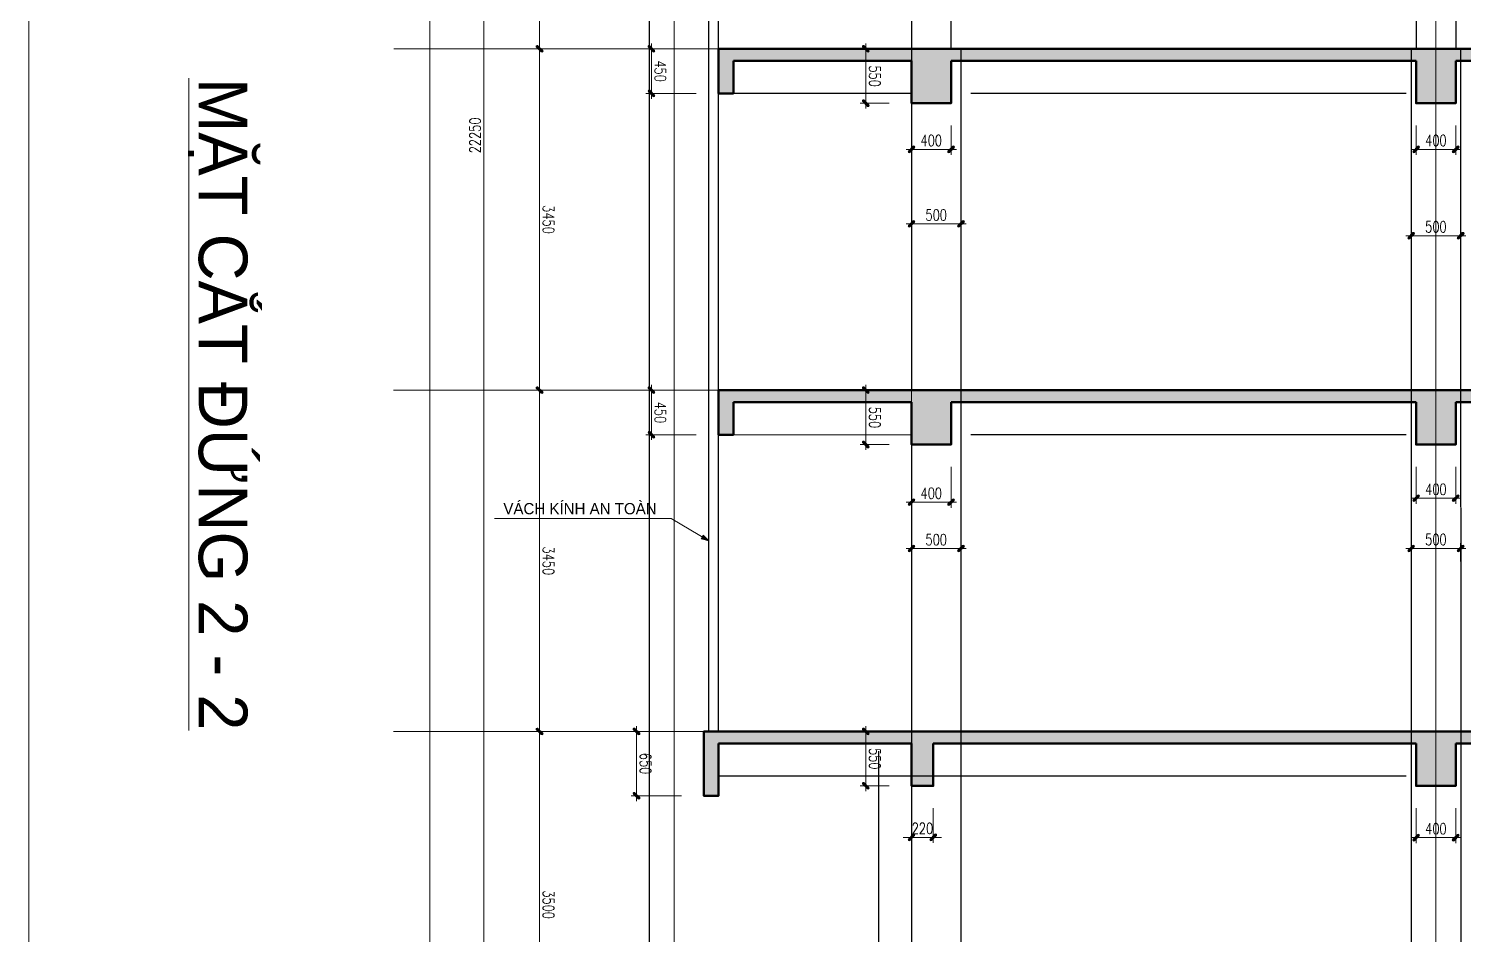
# Model space of a CAD drawing. Extents: x -165145 to 691808, y -202842 to 311040.
# Drawn here: x 585230 to 599729, y 38976 to 48130 of the extents above; entities that cross this region are included whole.
import ezdxf

# ---------------------------------------------------------------- set-up
doc = ezdxf.new("R2010")
doc.units = 0
doc.header["$LTSCALE"] = 10
doc.header["$MEASUREMENT"] = 0
for name, pattern in [('ACAD_ISO04W100', [30, 24, -3, 0, -3]), ('HIDDEN', [2.3807, 1.587, -0.7937]), ('TIM', [26.01, 10, -3, 0.01, -3, 10])]:
    doc.linetypes.add(name, pattern=pattern)
doc.layers.get('Defpoints').update_dxf_attribs({"color": 5, "linetype": 'CONTINUOUS'})
for name, color, linetype, lineweight in [('ARROWS', 1, 'CONTINUOUS', 0), ('DIM', 8, 'CONTINUOUS', 13), ('GE_KC_NETKHUAT', 9, 'HIDDEN', 20), ('KHUNG', 9, 'CONTINUOUS', 13), ('netchia', 2, 'CONTINUOUS', 20), ('TEXT', 4, 'CONTINUOUS', 20), ('THAY', 147, 'CONTINUOUS', 25), ('TIM TRUC', 8, 'ACAD_ISO04W100', 5), ('TRUC', 251, 'TIM', 5), ('wall', 7, 'CONTINUOUS', 50)]:
    doc.layers.add(name, color=color, linetype=linetype, lineweight=lineweight)
doc.layers.add('KCS_BORDER', color=3, linetype='CONTINUOUS')
doc.styles.add('ROMANS', font='romans', dxfattribs={"width": 0.75, "bigfont": 'vns'})
doc.styles.add('STYLE1', font='')
doc.styles.get('STYLE1').set_extended_font_data('.VnAvantH')
doc.dimstyles.new('fit0.75', dxfattribs={"dimscale": 0.5625, "dimtxt": 200, "dimasz": 75, "dimexe": 100, "dimexo": 400, "dimgap": 0.03, "dimtad": 0, "dimdec": 0, "dimdsep": 46, "dimtxsty": 'ROMANS', "dimblk": 'alex', "dimcen": 150, "dimclrd": 8, "dimclre": 8, "dimclrt": 7, "dimaunit": 1, "dimadec": 0, "dimazin": 0, "dimtfac": 0.072, "dimtdec": 0, "dimtix": 1, "dimtmove": 2, "dimatfit": 3, "dimldrblk": 'a-01', "dimfxl": 100, "dimtvp": 0.8, "dimtolj": 1, "dimarcsym": 0})
pattern_1 = [(37.5, (-1181037.01, 315268.39), (-3.149668, 96.3411885), [0, -76, 0, -85, 0, -81.25]), (7.5, (-1181037.01, 315268.39), (88.488835, 141.107303), [0, -41, 0, -68.5, 0, -26.25]), (327.5, (-1181098.51, 315268.39), (155.707093, 0.2829527), [0, -25, 0, -90, 0, -117.5]), (317.5, (-1181098.51, 315268.39), (150.30633, 43.883778), [0, -12.5, 0, -59, 0, -67.5])]

# ---------------------------------------------------------------- blocks, each defined once
blk = doc.blocks.new('alex')
at = {"layer": 'ARROWS'}
h = blk.add_hatch(color=1, dxfattribs=at)
edge = h.paths.add_edge_path()
edge.add_line((0.4, 0.74), (-0.74, -0.4))
edge.add_ellipse((-0.57, -0.57), major_axis=(0.17, 0.17), ratio=1, start_angle=90, end_angle=270)
edge.add_line((-0.4, -0.74), (0.74, 0.4))
edge.add_ellipse((0.57, 0.57), major_axis=(0.17, 0.17), ratio=1, start_angle=270, end_angle=450)
blk.add_lwpolyline([(0.4, 0.74), (-0.74, -0.4, 1), (-0.4, -0.74), (0.74, 0.4, 1)], format="xyb", close=True, dxfattribs=at)
at = {"layer": 'netchia', "color": 2}
for p, q in [((1.27, 0), (-1.27, 0)), ((0, -1.27), (0, 1.27))]:
    blk.add_line(p, q, dxfattribs=at)
blk = doc.blocks.new('*D686')
at = {"layer": 'Defpoints', "color": 0, "ltscale": 0.05, "transparency": 16777216}
for p in [(1187113, -297116), (1186201, -300616), (1187603, -300616)]:
    blk.add_point(p, dxfattribs=at)
at = {"layer": 'DIM', "color": 8, "lineweight": -2, "ltscale": 0.05, "transparency": 16777216}
for p, q in [((1186888, -297116), (1186145, -297116)), ((1186201, -297159), (1186201, -300574)), ((1187378, -300616), (1186145, -300616))]:
    blk.add_line(p, q, dxfattribs=at)
at = {"layer": 'DIM', "color": 8, "lineweight": -2, "ltscale": 0.05, "transparency": 16777216, "xscale": 42.1875, "yscale": 42.1875, "zscale": 42.1875}
for p, rotation in [((1186201, -297116), 90.00043988019083), ((1186201, -300616), 270.0004398801908)]:
    blk.add_blockref('alex', p, dxfattribs=dict(at, rotation=rotation))
at = {"layer": 'DIM', "color": 7, "ltscale": 0.05, "transparency": 16777216, "insert": (1186291, -298866), "char_height": 112.5, "attachment_point": 5, "rotation": 270.0004, "style": 'ROMANS'}
blk.add_mtext('\\A1;3500', dxfattribs=at)
blk = doc.blocks.new('a-01')
at = {"layer": 'ARROWS'}
blk.add_hatch(color=256, dxfattribs=at).paths.add_polyline_path([(-1.8, 0.49), (-1.8, -0.49), (0, 0)])
at = {"layer": 'netchia'}
blk.add_lwpolyline([(-1.8, 0.49), (-1.8, -0.49), (0, 0), (0, 0)], close=True, dxfattribs=at)
blk = doc.blocks.new('*D687')
at = {"layer": 'Defpoints', "color": 0, "ltscale": 0.05, "transparency": 16777216}
for p in [(1187113, -293666), (1186201, -297116), (1187603, -297116)]:
    blk.add_point(p, dxfattribs=at)
at = {"layer": 'DIM', "color": 8, "lineweight": -2, "ltscale": 0.05, "transparency": 16777216}
for p, q in [((1186888, -293666), (1186145, -293666)), ((1186201, -293709), (1186201, -297074)), ((1187378, -297116), (1186145, -297116))]:
    blk.add_line(p, q, dxfattribs=at)
at = {"layer": 'DIM', "color": 8, "lineweight": -2, "ltscale": 0.05, "transparency": 16777216, "xscale": 42.1875, "yscale": 42.1875, "zscale": 42.1875}
for p, rotation in [((1186201, -293666), 90.00043988019083), ((1186201, -297116), 270.0004398801908)]:
    blk.add_blockref('alex', p, dxfattribs=dict(at, rotation=rotation))
at = {"layer": 'DIM', "color": 7, "ltscale": 0.05, "transparency": 16777216, "insert": (1186291, -295391), "char_height": 112.5, "attachment_point": 5, "rotation": 270.0004, "style": 'ROMANS'}
blk.add_mtext('\\A1;3450', dxfattribs=at)
blk = doc.blocks.new('*D688')
at = {"layer": 'Defpoints', "color": 0, "ltscale": 0.05, "transparency": 16777216}
for p in [(1187113, -290216), (1186201, -293666), (1187602, -293666)]:
    blk.add_point(p, dxfattribs=at)
at = {"layer": 'DIM', "color": 8, "lineweight": -2, "ltscale": 0.05, "transparency": 16777216}
for p, q in [((1186888, -290216), (1186145, -290216)), ((1186201, -290259), (1186201, -293624)), ((1187377, -293666), (1186145, -293666))]:
    blk.add_line(p, q, dxfattribs=at)
at = {"layer": 'DIM', "color": 8, "lineweight": -2, "ltscale": 0.05, "transparency": 16777216, "xscale": 42.1875, "yscale": 42.1875, "zscale": 42.1875}
for p, rotation in [((1186201, -290216), 90.00043988019083), ((1186201, -293666), 270.0004398801908)]:
    blk.add_blockref('alex', p, dxfattribs=dict(at, rotation=rotation))
at = {"layer": 'DIM', "color": 7, "ltscale": 0.05, "transparency": 16777216, "insert": (1186291, -291941), "char_height": 112.5, "attachment_point": 5, "rotation": 270.0004, "style": 'ROMANS'}
blk.add_mtext('\\A1;3450', dxfattribs=at)
blk = doc.blocks.new('*D689')
at = {"layer": 'Defpoints', "color": 0, "ltscale": 0.05, "transparency": 16777216}
for p in [(1187113, -286766), (1186201, -290216), (1187602, -290216)]:
    blk.add_point(p, dxfattribs=at)
at = {"layer": 'DIM', "color": 8, "lineweight": -2, "ltscale": 0.05, "transparency": 16777216}
for p, q in [((1186888, -286766), (1186145, -286766)), ((1186201, -286809), (1186201, -290174)), ((1187377, -290216), (1186145, -290216))]:
    blk.add_line(p, q, dxfattribs=at)
at = {"layer": 'DIM', "color": 8, "lineweight": -2, "ltscale": 0.05, "transparency": 16777216, "xscale": 42.1875, "yscale": 42.1875, "zscale": 42.1875}
for p, rotation in [((1186201, -286766), 90.00043988019083), ((1186201, -290216), 270.0004398801908)]:
    blk.add_blockref('alex', p, dxfattribs=dict(at, rotation=rotation))
at = {"layer": 'DIM', "color": 7, "ltscale": 0.05, "transparency": 16777216, "insert": (1186291, -288491), "char_height": 112.5, "attachment_point": 5, "rotation": 270.0004, "style": 'ROMANS'}
blk.add_mtext('\\A1;3450', dxfattribs=at)
blk = doc.blocks.new('*D692')
at = {"layer": 'Defpoints', "color": 0, "ltscale": 0.05, "transparency": 16777216}
for p in [(1186904, -277166), (1185091, -302216), (1186975, -302216)]:
    blk.add_point(p, dxfattribs=at)
at = {"layer": 'DIM', "color": 8, "lineweight": -2, "ltscale": 0.05, "transparency": 16777216}
for p, q in [((1186679, -277166), (1185034, -277166)), ((1185091, -277209), (1185091, -302174)), ((1186750, -302216), (1185035, -302216))]:
    blk.add_line(p, q, dxfattribs=at)
at = {"layer": 'DIM', "color": 8, "lineweight": -2, "ltscale": 0.05, "transparency": 16777216, "xscale": 42.1875, "yscale": 42.1875, "zscale": 42.1875}
for p, rotation in [((1185091, -277166), 90.00043988019083), ((1185091, -302216), 270.0004398801908)]:
    blk.add_blockref('alex', p, dxfattribs=dict(at, rotation=rotation))
at = {"layer": 'DIM', "color": 7, "ltscale": 0.05, "transparency": 16777216, "insert": (1185181, -289691), "char_height": 112.5, "attachment_point": 5, "rotation": 270.0004, "style": 'ROMANS'}
blk.add_mtext('\\A1;25050', dxfattribs=at)
blk = doc.blocks.new('*D708')
at = {"layer": 'Defpoints', "color": 0, "ltscale": 3, "transparency": 16777216}
for p in [(1189953, -293666), (1189498, -294216), (1189959, -294216)]:
    blk.add_point(p, dxfattribs=at)
at = {"layer": 'DIM', "color": 8, "lineweight": -2, "ltscale": 3, "transparency": 16777216}
for p, q in [((1189728, -293666), (1189441, -293666)), ((1189498, -293709), (1189498, -294174)), ((1189734, -294216), (1189441, -294216))]:
    blk.add_line(p, q, dxfattribs=at)
at = {"layer": 'DIM', "color": 8, "lineweight": -2, "ltscale": 3, "transparency": 16777216, "xscale": 42.1875, "yscale": 42.1875, "zscale": 42.1875}
for p, rotation in [((1189498, -293666), 90.00043988019083), ((1189498, -294216), 270.0004398801908)]:
    blk.add_blockref('alex', p, dxfattribs=dict(at, rotation=rotation))
at = {"layer": 'DIM', "color": 7, "ltscale": 3, "transparency": 16777216, "insert": (1189588, -293941), "char_height": 112.5, "attachment_point": 5, "rotation": 270.0004, "style": 'ROMANS'}
blk.add_mtext('\\A1;550', dxfattribs=at)
blk = doc.blocks.new('*D709')
at = {"layer": 'Defpoints', "color": 0, "ltscale": 3, "transparency": 16777216}
for p in [(1188009, -293666), (1187331, -294116), (1188009, -294116)]:
    blk.add_point(p, dxfattribs=at)
at = {"layer": 'DIM', "color": 8, "lineweight": -2, "ltscale": 3, "transparency": 16777216}
for p, q in [((1187784, -293666), (1187275, -293666)), ((1187331, -293709), (1187331, -294074)), ((1187784, -294116), (1187275, -294116))]:
    blk.add_line(p, q, dxfattribs=at)
at = {"layer": 'DIM', "color": 8, "lineweight": -2, "ltscale": 3, "transparency": 16777216, "xscale": 42.1875, "yscale": 42.1875, "zscale": 42.1875}
for p, rotation in [((1187331, -293666), 90.00043988019083), ((1187331, -294116), 270.0004398801908)]:
    blk.add_blockref('alex', p, dxfattribs=dict(at, rotation=rotation))
at = {"layer": 'DIM', "color": 7, "ltscale": 3, "transparency": 16777216, "insert": (1187421, -293891), "char_height": 112.5, "attachment_point": 5, "rotation": 270.0004, "style": 'ROMANS'}
blk.add_mtext('\\A1;450', dxfattribs=at)
blk = doc.blocks.new('*D712')
at = {"layer": 'Defpoints', "color": 0, "ltscale": 3, "transparency": 16777216}
for p in [(1189953, -290216), (1189498, -290766), (1189959, -290766)]:
    blk.add_point(p, dxfattribs=at)
at = {"layer": 'DIM', "color": 8, "lineweight": -2, "ltscale": 3, "transparency": 16777216}
for p, q in [((1189728, -290216), (1189441, -290216)), ((1189498, -290259), (1189498, -290724)), ((1189734, -290766), (1189441, -290766))]:
    blk.add_line(p, q, dxfattribs=at)
at = {"layer": 'DIM', "color": 8, "lineweight": -2, "ltscale": 3, "transparency": 16777216, "xscale": 42.1875, "yscale": 42.1875, "zscale": 42.1875}
for p, rotation in [((1189498, -290216), 90.00043988019083), ((1189498, -290766), 270.0004398801908)]:
    blk.add_blockref('alex', p, dxfattribs=dict(at, rotation=rotation))
at = {"layer": 'DIM', "color": 7, "ltscale": 3, "transparency": 16777216, "insert": (1189588, -290491), "char_height": 112.5, "attachment_point": 5, "rotation": 270.0004, "style": 'ROMANS'}
blk.add_mtext('\\A1;550', dxfattribs=at)
blk = doc.blocks.new('*D713')
at = {"layer": 'Defpoints', "color": 0, "ltscale": 3, "transparency": 16777216}
for p in [(1188009, -290216), (1187331, -290666), (1188009, -290666)]:
    blk.add_point(p, dxfattribs=at)
at = {"layer": 'DIM', "color": 8, "lineweight": -2, "ltscale": 3, "transparency": 16777216}
for p, q in [((1187784, -290216), (1187275, -290216)), ((1187331, -290259), (1187331, -290624)), ((1187784, -290666), (1187275, -290666))]:
    blk.add_line(p, q, dxfattribs=at)
at = {"layer": 'DIM', "color": 8, "lineweight": -2, "ltscale": 3, "transparency": 16777216, "xscale": 42.1875, "yscale": 42.1875, "zscale": 42.1875}
for p, rotation in [((1187331, -290216), 90.00043988019083), ((1187331, -290666), 270.0004398801908)]:
    blk.add_blockref('alex', p, dxfattribs=dict(at, rotation=rotation))
at = {"layer": 'DIM', "color": 7, "ltscale": 3, "transparency": 16777216, "insert": (1187421, -290441), "char_height": 112.5, "attachment_point": 5, "rotation": 270.0004, "style": 'ROMANS'}
blk.add_mtext('\\A1;450', dxfattribs=at)
blk = doc.blocks.new('*D726')
at = {"layer": 'Defpoints', "color": 0, "ltscale": 3, "transparency": 16777216}
for p in [(1189953, -297116), (1189498, -297666), (1189959, -297666)]:
    blk.add_point(p, dxfattribs=at)
at = {"layer": 'DIM', "color": 8, "lineweight": -2, "ltscale": 3, "transparency": 16777216}
for p, q in [((1189728, -297116), (1189441, -297116)), ((1189498, -297159), (1189498, -297624)), ((1189734, -297666), (1189441, -297666))]:
    blk.add_line(p, q, dxfattribs=at)
at = {"layer": 'DIM', "color": 8, "lineweight": -2, "ltscale": 3, "transparency": 16777216, "xscale": 42.1875, "yscale": 42.1875, "zscale": 42.1875}
for p, rotation in [((1189498, -297116), 90.00043988019083), ((1189498, -297666), 270.0004398801908)]:
    blk.add_blockref('alex', p, dxfattribs=dict(at, rotation=rotation))
at = {"layer": 'DIM', "color": 7, "ltscale": 3, "transparency": 16777216, "insert": (1189588, -297391), "char_height": 112.5, "attachment_point": 5, "rotation": 270.0004, "style": 'ROMANS'}
blk.add_mtext('\\A1;550', dxfattribs=at)
blk = doc.blocks.new('*D727')
at = {"layer": 'Defpoints', "color": 0, "ltscale": 3, "transparency": 16777216}
for p in [(1187859, -297116), (1187181, -297766), (1187859, -297766)]:
    blk.add_point(p, dxfattribs=at)
at = {"layer": 'DIM', "color": 8, "lineweight": -2, "ltscale": 3, "transparency": 16777216}
for p, q in [((1187634, -297116), (1187125, -297116)), ((1187181, -297159), (1187181, -297724)), ((1187634, -297766), (1187125, -297766))]:
    blk.add_line(p, q, dxfattribs=at)
at = {"layer": 'DIM', "color": 8, "lineweight": -2, "ltscale": 3, "transparency": 16777216, "xscale": 42.1875, "yscale": 42.1875, "zscale": 42.1875}
for p, rotation in [((1187181, -297116), 90.00043988019083), ((1187181, -297766), 270.0004398801908)]:
    blk.add_blockref('alex', p, dxfattribs=dict(at, rotation=rotation))
at = {"layer": 'DIM', "color": 7, "ltscale": 3, "transparency": 16777216, "insert": (1187271, -297441), "char_height": 112.5, "attachment_point": 5, "rotation": 270.0004, "style": 'ROMANS'}
blk.add_mtext('\\A1;650', dxfattribs=at)
blk = doc.blocks.new('*D730')
at = {"layer": 'Defpoints', "color": 0, "transparency": 16777216}
for p in [(1185638, -279966), (1185810, -279966), (1187316, -302216)]:
    blk.add_point(p, dxfattribs=at)
at = {"layer": 'DIM', "color": 8, "lineweight": -2, "transparency": 16777216}
for p, q in [((1185585, -279966), (1185582, -279966)), ((1185638, -302174), (1185638, -280009)), ((1187091, -302216), (1185582, -302216))]:
    blk.add_line(p, q, dxfattribs=at)
at = {"layer": 'DIM', "color": 8, "lineweight": -2, "transparency": 16777216, "xscale": 42.1875, "yscale": 42.1875, "zscale": 42.1875}
for p, rotation in [((1185638, -279966), 90), ((1185638, -302216), 270)]:
    blk.add_blockref('alex', p, dxfattribs=dict(at, rotation=rotation))
at = {"layer": 'DIM', "color": 7, "transparency": 16777216, "insert": (1185548, -291091), "char_height": 112.5, "attachment_point": 5, "rotation": 90, "style": 'ROMANS'}
blk.add_mtext('\\A1;22250', dxfattribs=at)
blk = doc.blocks.new('*D757')
at = {"layer": 'Defpoints', "color": 0, "transparency": 16777216}
for p in [(1189959, -291985), (1189959, -291985), (1190459, -291985)]:
    blk.add_point(p, dxfattribs=at)
at = {"layer": 'DIM', "color": 8, "lineweight": -2, "transparency": 16777216}
for p, q in [((1189959, -291760), (1189959, -291929)), ((1190417, -291985), (1190001, -291985)), ((1190459, -292210), (1190459, -292041))]:
    blk.add_line(p, q, dxfattribs=at)
at = {"layer": 'DIM', "color": 8, "lineweight": -2, "transparency": 16777216, "xscale": 42.1875, "yscale": 42.1875, "zscale": 42.1875, "rotation": 180}
blk.add_blockref('alex', (1189959, -291985), dxfattribs=at)
at = {"layer": 'DIM', "color": 8, "lineweight": -2, "transparency": 16777216, "xscale": 42.1875, "yscale": 42.1875, "zscale": 42.1875}
blk.add_blockref('alex', (1190459, -291985), dxfattribs=at)
at = {"layer": 'DIM', "color": 7, "transparency": 16777216, "insert": (1190209, -291895), "char_height": 112.5, "attachment_point": 5, "style": 'ROMANS'}
blk.add_mtext('\\A1;500', dxfattribs=at)
blk = doc.blocks.new('*D758')
at = {"layer": 'Defpoints', "color": 0, "transparency": 16777216}
for p in [(1189959, -297666), (1190179, -297666), (1189959, -298186)]:
    blk.add_point(p, dxfattribs=at)
at = {"layer": 'DIM', "color": 8, "lineweight": -2, "transparency": 16777216}
for p, q in [((1189959, -297891), (1189959, -298242)), ((1190179, -297891), (1190179, -298242)), ((1189917, -298186), (1189875, -298186)), ((1190179, -298186), (1189959, -298186)), ((1190222, -298186), (1190264, -298186))]:
    blk.add_line(p, q, dxfattribs=at)
at = {"layer": 'DIM', "color": 8, "lineweight": -2, "transparency": 16777216, "xscale": 42.1875, "yscale": 42.1875, "zscale": 42.1875}
blk.add_blockref('alex', (1189959, -298186), dxfattribs=at)
at = {"layer": 'DIM', "color": 8, "lineweight": -2, "transparency": 16777216, "xscale": 42.1875, "yscale": 42.1875, "zscale": 42.1875, "rotation": 180}
blk.add_blockref('alex', (1190179, -298186), dxfattribs=at)
at = {"layer": 'DIM', "color": 7, "transparency": 16777216, "insert": (1190069, -298096), "char_height": 112.5, "attachment_point": 5, "style": 'ROMANS'}
blk.add_mtext('\\A1;220', dxfattribs=at)
blk = doc.blocks.new('*D759')
at = {"layer": 'Defpoints', "color": 0, "transparency": 16777216}
for p in [(1189959, -294216), (1190359, -294216), (1189959, -294798)]:
    blk.add_point(p, dxfattribs=at)
at = {"layer": 'DIM', "color": 8, "lineweight": -2, "transparency": 16777216}
for p, q in [((1189959, -294441), (1189959, -294854)), ((1190359, -294441), (1190359, -294854)), ((1190317, -294798), (1190001, -294798))]:
    blk.add_line(p, q, dxfattribs=at)
at = {"layer": 'DIM', "color": 8, "lineweight": -2, "transparency": 16777216, "xscale": 42.1875, "yscale": 42.1875, "zscale": 42.1875, "rotation": 180}
blk.add_blockref('alex', (1189959, -294798), dxfattribs=at)
at = {"layer": 'DIM', "color": 8, "lineweight": -2, "transparency": 16777216, "xscale": 42.1875, "yscale": 42.1875, "zscale": 42.1875}
blk.add_blockref('alex', (1190359, -294798), dxfattribs=at)
at = {"layer": 'DIM', "color": 7, "transparency": 16777216, "insert": (1190159, -294708), "char_height": 112.5, "attachment_point": 5, "style": 'ROMANS'}
blk.add_mtext('\\A1;400', dxfattribs=at)
blk = doc.blocks.new('*D760')
at = {"layer": 'Defpoints', "color": 0, "transparency": 16777216}
for p in [(1189959, -290766), (1190359, -290766), (1189959, -291232)]:
    blk.add_point(p, dxfattribs=at)
at = {"layer": 'DIM', "color": 8, "lineweight": -2, "transparency": 16777216}
for p, q in [((1189959, -290991), (1189959, -291288)), ((1190359, -290991), (1190359, -291288)), ((1190317, -291232), (1190001, -291232))]:
    blk.add_line(p, q, dxfattribs=at)
at = {"layer": 'DIM', "color": 8, "lineweight": -2, "transparency": 16777216, "xscale": 42.1875, "yscale": 42.1875, "zscale": 42.1875, "rotation": 180}
blk.add_blockref('alex', (1189959, -291232), dxfattribs=at)
at = {"layer": 'DIM', "color": 8, "lineweight": -2, "transparency": 16777216, "xscale": 42.1875, "yscale": 42.1875, "zscale": 42.1875}
blk.add_blockref('alex', (1190359, -291232), dxfattribs=at)
at = {"layer": 'DIM', "color": 7, "transparency": 16777216, "insert": (1190159, -291142), "char_height": 112.5, "attachment_point": 5, "style": 'ROMANS'}
blk.add_mtext('\\A1;400', dxfattribs=at)
blk = doc.blocks.new('*D761')
at = {"layer": 'Defpoints', "color": 0, "transparency": 16777216}
for p in [(1195059, -294216), (1195459, -294216), (1195059, -294758)]:
    blk.add_point(p, dxfattribs=at)
at = {"layer": 'DIM', "color": 8, "lineweight": -2, "transparency": 16777216}
for p, q in [((1195059, -294441), (1195059, -294814)), ((1195459, -294441), (1195459, -294814)), ((1195417, -294758), (1195102, -294758))]:
    blk.add_line(p, q, dxfattribs=at)
at = {"layer": 'DIM', "color": 8, "lineweight": -2, "transparency": 16777216, "xscale": 42.1875, "yscale": 42.1875, "zscale": 42.1875, "rotation": 180}
blk.add_blockref('alex', (1195059, -294758), dxfattribs=at)
at = {"layer": 'DIM', "color": 8, "lineweight": -2, "transparency": 16777216, "xscale": 42.1875, "yscale": 42.1875, "zscale": 42.1875}
blk.add_blockref('alex', (1195459, -294758), dxfattribs=at)
at = {"layer": 'DIM', "color": 7, "transparency": 16777216, "insert": (1195259, -294668), "char_height": 112.5, "attachment_point": 5, "style": 'ROMANS'}
blk.add_mtext('\\A1;400', dxfattribs=at)
blk = doc.blocks.new('*D762')
at = {"layer": 'Defpoints', "color": 0, "transparency": 16777216}
for p in [(1195059, -297666), (1195459, -297666), (1195059, -298189)]:
    blk.add_point(p, dxfattribs=at)
at = {"layer": 'DIM', "color": 8, "lineweight": -2, "transparency": 16777216}
for p, q in [((1195059, -297891), (1195059, -298245)), ((1195459, -297891), (1195459, -298245)), ((1195417, -298189), (1195102, -298189))]:
    blk.add_line(p, q, dxfattribs=at)
at = {"layer": 'DIM', "color": 8, "lineweight": -2, "transparency": 16777216, "xscale": 42.1875, "yscale": 42.1875, "zscale": 42.1875, "rotation": 180}
blk.add_blockref('alex', (1195059, -298189), dxfattribs=at)
at = {"layer": 'DIM', "color": 8, "lineweight": -2, "transparency": 16777216, "xscale": 42.1875, "yscale": 42.1875, "zscale": 42.1875}
blk.add_blockref('alex', (1195459, -298189), dxfattribs=at)
at = {"layer": 'DIM', "color": 7, "transparency": 16777216, "insert": (1195259, -298099), "char_height": 112.5, "attachment_point": 5, "style": 'ROMANS'}
blk.add_mtext('\\A1;400', dxfattribs=at)
blk = doc.blocks.new('*D772')
at = {"layer": 'Defpoints', "color": 0, "transparency": 16777216}
for p in [(1195059, -290766), (1195459, -290766), (1195059, -291232)]:
    blk.add_point(p, dxfattribs=at)
at = {"layer": 'DIM', "color": 8, "lineweight": -2, "transparency": 16777216}
for p, q in [((1195059, -290991), (1195059, -291288)), ((1195459, -290991), (1195459, -291288)), ((1195417, -291232), (1195101, -291232))]:
    blk.add_line(p, q, dxfattribs=at)
at = {"layer": 'DIM', "color": 8, "lineweight": -2, "transparency": 16777216, "xscale": 42.1875, "yscale": 42.1875, "zscale": 42.1875, "rotation": 180}
blk.add_blockref('alex', (1195059, -291232), dxfattribs=at)
at = {"layer": 'DIM', "color": 8, "lineweight": -2, "transparency": 16777216, "xscale": 42.1875, "yscale": 42.1875, "zscale": 42.1875}
blk.add_blockref('alex', (1195459, -291232), dxfattribs=at)
at = {"layer": 'DIM', "color": 7, "transparency": 16777216, "insert": (1195259, -291142), "char_height": 112.5, "attachment_point": 5, "style": 'ROMANS'}
blk.add_mtext('\\A1;400', dxfattribs=at)
blk = doc.blocks.new('*D790')
at = {"layer": 'Defpoints', "color": 0, "transparency": 16777216}
for p in [(1195009, -295173), (1195509, -295173), (1195509, -295266)]:
    blk.add_point(p, dxfattribs=at)
at = {"layer": 'DIM', "color": 8, "lineweight": -2, "transparency": 16777216}
for p, q in [((1195009, -295398), (1195009, -295323)), ((1195052, -295266), (1195467, -295266)), ((1195509, -295398), (1195509, -295323))]:
    blk.add_line(p, q, dxfattribs=at)
at = {"layer": 'DIM', "color": 8, "lineweight": -2, "transparency": 16777216, "xscale": 42.1875, "yscale": 42.1875, "zscale": 42.1875, "rotation": 180}
blk.add_blockref('alex', (1195009, -295266), dxfattribs=at)
at = {"layer": 'DIM', "color": 8, "lineweight": -2, "transparency": 16777216, "xscale": 42.1875, "yscale": 42.1875, "zscale": 42.1875}
blk.add_blockref('alex', (1195509, -295266), dxfattribs=at)
at = {"layer": 'DIM', "color": 7, "transparency": 16777216, "insert": (1195259, -295176), "char_height": 112.5, "attachment_point": 5, "style": 'ROMANS'}
blk.add_mtext('\\A1;500', dxfattribs=at)
blk = doc.blocks.new('*D791')
at = {"layer": 'Defpoints', "color": 0, "transparency": 16777216}
for p in [(1189959, -295267), (1190459, -295267), (1190459, -295267)]:
    blk.add_point(p, dxfattribs=at)
at = {"layer": 'DIM', "color": 8, "lineweight": -2, "transparency": 16777216}
for p, q in [((1189959, -295042), (1189959, -295210)), ((1190459, -295042), (1190459, -295210)), ((1190001, -295267), (1190417, -295267))]:
    blk.add_line(p, q, dxfattribs=at)
at = {"layer": 'DIM', "color": 8, "lineweight": -2, "transparency": 16777216, "xscale": 42.1875, "yscale": 42.1875, "zscale": 42.1875, "rotation": 180}
blk.add_blockref('alex', (1189959, -295267), dxfattribs=at)
at = {"layer": 'DIM', "color": 8, "lineweight": -2, "transparency": 16777216, "xscale": 42.1875, "yscale": 42.1875, "zscale": 42.1875}
blk.add_blockref('alex', (1190459, -295267), dxfattribs=at)
at = {"layer": 'DIM', "color": 7, "transparency": 16777216, "insert": (1190209, -295177), "char_height": 112.5, "attachment_point": 5, "style": 'ROMANS'}
blk.add_mtext('\\A1;500', dxfattribs=at)
blk = doc.blocks.new('*D799')
at = {"layer": 'Defpoints', "color": 0, "transparency": 16777216}
for p in [(1195009, -292011), (1195509, -292011), (1195509, -292105)]:
    blk.add_point(p, dxfattribs=at)
at = {"layer": 'DIM', "color": 8, "lineweight": -2, "transparency": 16777216}
for p, q in [((1195051, -292105), (1195467, -292105)), ((1195009, -292236), (1195009, -292161)), ((1195509, -292236), (1195509, -292161))]:
    blk.add_line(p, q, dxfattribs=at)
at = {"layer": 'DIM', "color": 8, "lineweight": -2, "transparency": 16777216, "xscale": 42.1875, "yscale": 42.1875, "zscale": 42.1875, "rotation": 180}
blk.add_blockref('alex', (1195009, -292105), dxfattribs=at)
at = {"layer": 'DIM', "color": 8, "lineweight": -2, "transparency": 16777216, "xscale": 42.1875, "yscale": 42.1875, "zscale": 42.1875}
blk.add_blockref('alex', (1195509, -292105), dxfattribs=at)
at = {"layer": 'DIM', "color": 7, "transparency": 16777216, "insert": (1195259, -292015), "char_height": 112.5, "attachment_point": 5, "style": 'ROMANS'}
blk.add_mtext('\\A1;500', dxfattribs=at)
blk = doc.blocks.new('A$C3ded5db0')
at = {"layer": 'DIM'}
h = blk.add_hatch(dxfattribs=at)
h.set_pattern_fill('AR-SAND', color=256, scale=50, style=0)
h.set_pattern_definition([(37.5, (-1181037.036, 318718.39), (-3.149668, 96.3411885), [0, -76, 0, -85, 0, -81.25]), (7.5, (-1181037.04, 318718.39), (88.488835, 141.107303), [0, -41, 0, -68.5, 0, -26.25]), (327.5, (-1181098.536, 318718.39), (155.707093, 0.2829527), [0, -25, 0, -90, 0, -117.5]), (317.5, (-1181098.54, 318718.39), (150.30633, 43.883778), [0, -12.5, 0, -59, 0, -67.5])])
h.paths.add_polyline_path([(9322.3, 24932), (9422.3, 24932), (9422.3, 25052), (6972.3, 25052), (6972.3, 24602), (7122.3, 24602), (7122.3, 24932), (8922.3, 24932), (8922.3, 24502), (9322.3, 24502)])
h.paths.add_polyline_path([(13972.3, 25052.1), (9422.3, 25052), (9422.3, 24932), (13972.3, 24932.1)])
h.paths.add_polyline_path([(21592.3, 25052.1), (14472.3, 25052.1), (14472.3, 24932.1), (19422.3, 24932.7), (19422.3, 24502.7), (19722.3, 24502.7), (19722.3, 24932.7), (21372.3, 24932.1), (21372.3, 24602.2), (21592.3, 24602.1)])
h.paths.add_polyline_path([(14472.3, 25052.1), (13972.3, 25052.1), (13972.3, 24932.1), (14022.3, 24932.1), (14022.3, 24502.1), (14422.3, 24502.1), (14422.3, 24932.1), (14472.3, 24932.1)])
h.paths.add_polyline_path([(23772.3, 24932.2), (23772.3, 25052.2), (23662.3, 25052.2), (23552.3, 25052.2), (23552.3, 24602.2), (23772.3, 24602.2)])
h = blk.add_hatch(dxfattribs=at)
h.set_pattern_fill('AR-SAND', color=256, scale=50, style=0)
h.set_pattern_definition(pattern_1)
h.paths.add_polyline_path([(9322.3, 21482), (9422.3, 21482), (9422.3, 21602), (6972.4, 21602), (6972.4, 21152), (7122.4, 21152), (7122.4, 21482), (8922.3, 21482), (8922.3, 21052), (9322.3, 21052)])
h.paths.add_polyline_path([(13972.3, 21602.1), (9422.3, 21602), (9422.3, 21482), (13972.3, 21482.1)])
h.paths.add_polyline_path([(21592.3, 21602.1), (14472.3, 21602.1), (14472.3, 21482.1), (19422.3, 21482.7), (19422.3, 21052.7), (19722.3, 21052.7), (19722.3, 21482.7), (21372.3, 21482.1), (21372.3, 21152.2), (21592.3, 21152.1)])
h.paths.add_polyline_path([(14472.3, 21602.1), (13972.3, 21602.1), (13972.3, 21482.1), (14022.3, 21482.1), (14022.3, 21052.1), (14422.3, 21052.1), (14422.3, 21482.1), (14472.3, 21482.1)])
h.paths.add_polyline_path([(23772.3, 21482.2), (23772.3, 21602.2), (23662.3, 21602.2), (23552.3, 21602.2), (23552.3, 21152.2), (23772.3, 21152.2)])
h = blk.add_hatch(dxfattribs=at)
h.set_pattern_fill('AR-SAND', color=256, scale=50, style=0)
h.set_pattern_definition(pattern_1)
h.paths.add_polyline_path([(14422.3, 18032.1), (14472.3, 18032.1), (14472.3, 18152.1), (13972.3, 18152.1), (13972.3, 18032.1), (14022.3, 18032.1), (14022.3, 17602.1), (14422.3, 17602.1)])
h.paths.add_polyline_path([(13972.3, 18152.1), (9422.3, 18152), (9422.3, 18032), (13972.3, 18032.1)])
h.paths.add_polyline_path([(9422.3, 18152), (8922.3, 18152), (8922.3, 17702), (9142.3, 17702), (9142.3, 18032), (9422.3, 18032)])
h.paths.add_polyline_path([(9142.3, 17702), (8922.3, 17702), (8922.3, 17602), (9142.3, 17602)])
h.paths.add_polyline_path([(8922.3, 18152), (6972.4, 18152), (6972.4, 18152), (6822.4, 18152), (6822.4, 17502), (6972.4, 17502), (6972.4, 18032), (8922.3, 18032)])
h.paths.add_polyline_path([(19272.3, 18152.1), (14472.3, 18152.1), (14472.3, 18032.1), (19272.3, 18032.7)])
h.paths.add_polyline_path([(19722.3, 18032.7), (19772.3, 18032.7), (19772.3, 18152.1), (19272.3, 18152.1), (19272.3, 18032.7), (19422.3, 18032.7), (19422.3, 17602.7), (19722.3, 17602.7)])
h.paths.add_polyline_path([(21592.3, 18152.1), (21372.3, 18152.1), (21372.3, 17702.2), (21592.3, 17702.1)])
h.paths.add_polyline_path([(21372.3, 18152.1), (19772.3, 18152.1), (19772.3, 18032.7), (21372.3, 18032.1)])
h.paths.add_polyline_path([(23772.3, 18032.2), (23772.3, 18152.2), (23552.3, 18152.2), (23552.3, 17702.2), (23772.3, 17702.2)])
at = {"layer": 'KCS_BORDER', "ltscale": 0.05}
blk.add_line((6272.2, 38102), (6272.4, 9393), dxfattribs=at)
at = {"layer": 'KHUNG', "color": 7}
blk.add_lwpolyline([(0, 44550), (0, 0), (31500, 0), (31500, 44550)], close=True, dxfattribs=at)
at = {"layer": 'THAY', "ltscale": 0.05}
for p, q in [((14422.2, 36402.1), (14422.3, 25052.5)), ((6872.4, 18152), (6872.3, 35466.3)), ((6972.4, 18152), (6972.3, 35356.8)), ((14022.2, 34752.1), (14022.3, 25052.5)), ((8922.2, 31832), (8922.3, 21602)), ((9318.3, 31832), (9318.4, 25052.4)), ((9422.3, 25052.4), (9422.4, 13935.3)), ((13972.3, 25052.5), (13972.4, 14652.1)), ((14472.3, 25052.5), (14472.4, 14651.8)), ((8922.3, 24602), (6972.3, 24602)), ((13922.3, 24602.1), (9522.3, 24602)), ((8922.3, 21482), (8922.4, 13579.8)), ((13922.3, 21152.1), (9522.3, 21152)), ((8592.4, 13407.8), (8592.4, 17952.4)), ((13922.3, 17702.1), (6972.4, 17702))]:
    blk.add_line(p, q, dxfattribs=at)
at = {"layer": 'TIM TRUC', "ltscale": 0.05}
for p, q in [((26519, 25052.6), (3688.3, 25052.3)), ((26519.1, 25052.2), (3688.4, 25052)), ((26542.5, 21602.6), (3688.4, 21602.3)), ((26542.5, 21602.2), (3688.4, 21602)), ((8922.3, 21152), (6972.4, 21152)), ((23772.3, 18152.6), (3688.5, 18152.3)), ((23772.3, 18152.2), (3688.5, 18152)), ((5165.9, 18152), (6299.2, 18152))]:
    blk.add_line(p, q, dxfattribs=at)
at = {"layer": 'TRUC', "ltscale": 0.05}
for p, q in [((6522, 38102.3), (6522.4, 13052.3)), ((8922, 38102.4), (8922.4, 13579.8)), ((14222, 38102.5), (14222.5, 9393.4))]:
    blk.add_line(p, q, dxfattribs=at)
at = {"layer": 'wall', "ltscale": 0.05}
for p, q in [((21592.3, 25052.1), (6972.3, 25052)), ((8922.3, 24932), (7122.3, 24932)), ((14022.3, 24932.1), (9322.3, 24932)), ((19422.3, 24932.7), (14422.3, 24932.1)), ((21592.3, 21602.1), (6972.4, 21602)), ((8922.3, 21482), (7122.4, 21482)), ((14022.3, 21482.1), (9322.3, 21482)), ((19422.3, 21482.7), (14422.3, 21482.1)), ((21592.3, 18152.1), (6822.4, 18152)), ((8922.3, 18032), (6972.4, 18032)), ((14022.3, 18032.1), (9142.3, 18032)), ((19422.3, 18032.7), (14422.3, 18032.1))]:
    blk.add_line(p, q, dxfattribs=at)
for points in [[(7122.3, 24932), (7122.3, 24602), (6972.3, 24602), (6972.3, 25052), (7122.3, 25052)], [(9322.3, 24932), (9322.3, 24502), (8922.3, 24502), (8922.3, 24932)], [(14422.3, 24932.1), (14422.3, 24502.1), (14022.3, 24502.1), (14022.3, 24932.1)], [(7122.4, 21482), (7122.4, 21152), (6972.4, 21152), (6972.4, 21602), (7122.4, 21602)], [(9322.3, 21482), (9322.3, 21052), (8922.3, 21052), (8922.3, 21482)], [(14422.3, 21482.1), (14422.3, 21052.1), (14022.3, 21052.1), (14022.3, 21482.1)], [(6972.4, 18032), (6972.4, 17502), (6822.4, 17502), (6822.4, 18152), (6972.4, 18152)], [(9142.3, 18032), (9142.3, 17602), (8922.3, 17602), (8922.3, 18032)], [(14422.3, 18032.1), (14422.3, 17602.1), (14022.3, 17602.1), (14022.3, 18032.1)]]:
    blk.add_lwpolyline(points, dxfattribs=at)
at = {"layer": 'TEXT', "style": 'STYLE1'}
for s, height, rotation, p in [('%%UMẶT CẮT ĐỨNG 2 - 2', 492.075, 270, (1718.5, 24757.3)), ('VÁCH KÍNH AN TOÀN ', 113.906, 0.00044, (4797.4, 20347.8))]:
    blk.add_text(s, height=height, rotation=rotation, dxfattribs=at).set_placement(p)
at = {"layer": 'DIM', "ltscale": 0.05}
for base, p1, p2, picture, middle in [((4053.8, 13052.2), (5866.6, 38102), (5938.3, 13052.2), '*D692', (4143.7, 25577.1)), ((5164.1, 25052), (6075.9, 28502), (6565.5, 25052), '*D689', (5254.1, 26777)), ((5164.1, 21602), (6075.9, 25052), (6565.5, 21602), '*D688', (5254.1, 23327)), ((5164.1, 18152), (6076, 21602), (6565.5, 18152), '*D687', (5254.1, 19877)), ((5164.2, 14652), (6076, 18152), (6565.5, 14652), '*D686', (5254.1, 16402))]:
    dim = blk.add_linear_dim(base=base, p1=p1, p2=p2, angle=90.00044, dimstyle='fit0.75', dxfattribs=at)
    dim.commit()
    dim.dimension.update_dxf_attribs({"geometry": picture, "text_midpoint": middle, "insert": (-1181037, 315268.4)})
at = {"layer": 'DIM'}
dim = blk.add_linear_dim(base=(4601.1, 35302), p1=(6278.6, 13052.3), p2=(4773.4, 35302), angle=90, dimstyle='fit0.75', dxfattribs=at)
dim.commit()
dim.dimension.update_dxf_attribs({"geometry": '*D730', "text_midpoint": (4511.1, 24177.2), "insert": (-1181037, 315268.4)})
at = {"layer": 'DIM', "ltscale": 3}
for base, p1, p2, picture, middle in [((6293.9, 24602), (6972.3, 25052), (6972.3, 24602), '*D713', (6383.9, 24827)), ((8460.5, 24502), (8915.8, 25052), (8922.3, 24502), '*D712', (8550.5, 24777)), ((6293.9, 21152), (6972.4, 21602), (6972.4, 21152), '*D709', (6383.9, 21377)), ((8460.6, 21052), (8915.8, 21602), (8922.3, 21052), '*D708', (8550.6, 21327)), ((6144, 17502), (6822.4, 18152), (6822.4, 17502), '*D727', (6234, 17827)), ((8460.6, 17602), (8915.9, 18152), (8922.3, 17602), '*D726', (8550.6, 17877))]:
    dim = blk.add_linear_dim(base=base, p1=p1, p2=p2, angle=90.00044, dimstyle='fit0.75', dxfattribs=at)
    dim.commit()
    dim.dimension.update_dxf_attribs({"geometry": picture, "text_midpoint": middle, "insert": (-1181037, 315268.4)})
at = {"layer": 'DIM'}
for base, p1, p2, picture, middle in [((8922.2, 24036.5), (9322.3, 24502), (8922.2, 24502), '*D760', (9122.3, 24126.5)), ((14022.2, 24036.5), (14422.3, 24502.1), (14022.2, 24502.1), '*D772', (14222.3, 24126.5)), ((8922.3, 23283.5), (9422.3, 23283.5), (8922.3, 23283.5), '*D757', (9172.3, 23373.5)), ((14472.3, 23163.3), (13972.3, 23257.3), (14472.3, 23257.3), '*D799', (14222.3, 23253.3)), ((8922.3, 20470.5), (9322.3, 21052), (8922.3, 21052), '*D759', (9122.3, 20560.5)), ((14022.3, 20510.5), (14422.3, 21052.1), (14022.3, 21052.1), '*D761', (14222.3, 20600.5)), ((9422.3, 20001.8), (8922.3, 20001.8), (9422.3, 20001.8), '*D791', (9172.3, 20091.8)), ((14472.3, 20001.9), (13972.3, 20095.8), (14472.3, 20095.9), '*D790', (14222.3, 20091.9)), ((8922.3, 17082.5), (9142.3, 17602), (8922.3, 17602), '*D758', (9032.3, 17172.5)), ((14022.3, 17079.5), (14422.3, 17602.1), (14022.3, 17602.1), '*D762', (14222.3, 17169.5))]:
    dim = blk.add_linear_dim(base=base, p1=p1, p2=p2, dimstyle='fit0.75', dxfattribs=at)
    dim.commit()
    dim.dimension.update_dxf_attribs({"geometry": picture, "text_midpoint": middle, "insert": (-1181037, 315268.4)})
at = {"layer": 'DIM', "ltscale": 0.05}
blk.add_leader([(6872.4, 20079.7), (6492.6, 20306.7), (4706.7, 20306.7)], dimstyle='fit0.75', override={"dimgap": 0.03, "dimtad": 0}, dxfattribs=at)

msp = doc.modelspace()

# ---------------------------------------------------------------- block references
at = {"layer": 'GE_KC_NETKHUAT'}
msp.add_blockref('A$C3ded5db0', (585230.18448, 22873.82276), dxfattribs=at)

doc.saveas('drawing.dxf')
